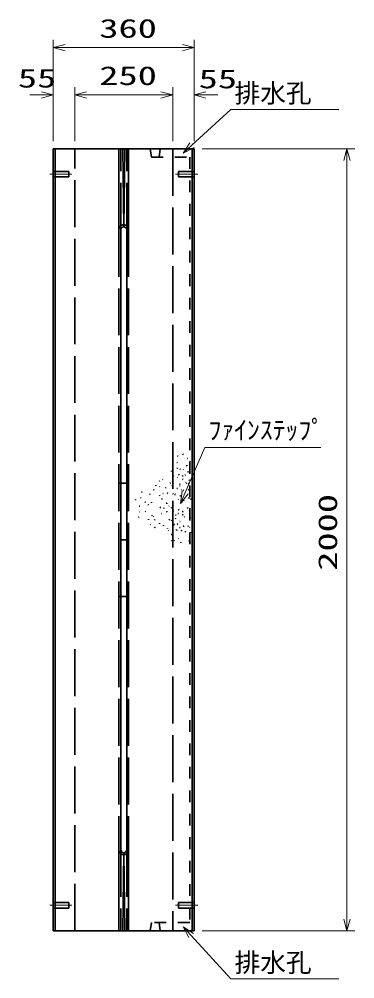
# Model space of a CAD drawing. Units: millimetres on the paper. Extents: x 0 to 841, y 0 to 594.
# Drawn here: x 273.7 to 316.5, y 288.4 to 411.1 of the extents above; entities that cross this region are included whole.
import ezdxf
from ezdxf.enums import TextEntityAlignment as Align

# ---------------------------------------------------------------- set-up
doc = ezdxf.new("R2010")
doc.units = ezdxf.units.MM
for name, pattern in [('DASHED', [7.5, 6, -1.5]), ('USER1', [18.5, 12, -1.5, 3.5, -1.5]), ('USER2', [3, 1.5, -1.5])]:
    doc.linetypes.add(name, pattern=pattern)
for name, color, linetype, lineweight in [('D-BMK（構造物基準線）', 2, 'USER1', 18), ('D-STR-DIM（寸法）', 7, 'Continuous', 13), ('D-STR-HTXT（WS-旗）', 7, 'Continuous', 13), ('D-STR-HTXT（旗上げ）', 7, 'Continuous', 13), ('D-STR（構造物WS）', 1, 'Continuous', 35), ('D-STR（構造物）', 1, 'Continuous', 35)]:
    doc.layers.add(name, color=color, linetype=linetype, lineweight=lineweight)
doc.styles.add('ＭＳ ゴシック', font='')
doc.styles.get('ＭＳ ゴシック').set_extended_font_data('MS Gothic')

# ---------------------------------------------------------------- blocks, each defined once
blk = doc.blocks.new('_Open30')
at = {"color": 7, "linetype": 'Continuous', "lineweight": 13}
for p, q in [((-1, 0.2679), (0, 0)), ((0, 0), (-1, -0.2679)), ((0, 0), (-1, 0))]:
    blk.add_line(p, q, dxfattribs=at)

msp = doc.modelspace()

# ---------------------------------------------------------------- linework, layer by layer
at = {"layer": 'D-BMK（構造物基準線）'}
for p, q in [((277.558, 391.309), (280.407, 391.309)), ((296.482, 391.309), (293.632, 391.309)), ((277.558, 297.809), (280.407, 297.809)), ((296.482, 297.809), (293.632, 297.809))]:
    msp.add_line(p, q, dxfattribs=at)
at = {"layer": 'D-STR-DIM（寸法）'}
for p, q in [((278.02, 402.455), (278.02, 408.506)), ((279.52, 407.506), (294.52, 407.506)), ((296.02, 402.486), (296.02, 408.506)), ((276.52, 401.455), (275.02, 401.455)), ((278.02, 395.559), (278.02, 402.455)), ((280.77, 395.61), (280.77, 402.455)), ((280.77, 395.559), (280.77, 402.455)), ((282.27, 401.455), (283.77, 401.455)), ((282.27, 401.455), (291.77, 401.455)), ((291.77, 401.455), (290.27, 401.455)), ((293.27, 395.559), (293.27, 402.455)), ((293.27, 395.595), (293.27, 402.455)), ((296.02, 395.528), (296.02, 402.455)), ((297.52, 401.455), (299.02, 401.455)), ((297.02, 394.559), (316.524, 394.559)), ((315.524, 296.059), (315.524, 393.059)), ((297.02, 294.559), (316.524, 294.559))]:
    msp.add_line(p, q, dxfattribs=at)
at = {"layer": 'D-STR-HTXT（WS-旗）'}
for points in [[(314.474, 399.605), (300.686, 399.605), (295.728, 395.016)], [(314.474, 288.41), (300.686, 288.41), (295.638, 293.943)]]:
    msp.add_lwpolyline(points, dxfattribs=at)
at = {"layer": 'D-STR-HTXT（旗上げ）'}
msp.add_lwpolyline([(312.192, 356.347), (297.363, 356.347), (294.863, 350.596)], dxfattribs=at)
msp.add_lwpolyline([(312.192, 356.347), (297.363, 356.347), (294.863, 350.596)], dxfattribs=at)
at = {"layer": 'D-STR（構造物WS）', "linetype": 'USER2'}
for p, q in [((290.547, 393.509), (290.409, 394.559)), ((291.68, 394.559), (291.552, 393.509)), ((290.547, 393.509), (295.445, 393.509)), ((295.445, 393.509), (295.445, 295.609)), ((290.547, 295.609), (290.409, 294.559)), ((295.445, 295.609), (290.547, 295.609)), ((291.68, 294.559), (291.552, 295.609))]:
    msp.add_line(p, q, dxfattribs=at)
at = {"layer": 'D-STR（構造物）'}
for p, q in [((278.02, 294.559), (278.02, 394.559)), ((278.02, 394.559), (296.02, 394.559)), ((278.27, 394.559), (278.27, 294.559)), ((286.395, 384.21), (286.395, 394.559)), ((286.395, 384.21), (286.395, 394.559)), ((286.895, 394.559), (287.02, 384.585)), ((287.145, 394.559), (287.02, 384.585)), ((287.645, 384.21), (287.645, 394.559)), ((295.77, 394.559), (295.77, 294.559)), ((296.02, 394.559), (296.02, 294.559)), ((286.645, 384.21), (286.645, 304.907)), ((287.395, 384.21), (287.395, 304.907)), ((293.902, 355.29), (293.975, 355.271)), ((293.902, 355.29), (293.975, 355.271)), ((294.528, 355.466), (294.585, 355.514)), ((294.528, 355.466), (294.585, 355.514)), ((294.585, 355.514), (294.633, 355.456)), ((294.585, 355.514), (294.633, 355.456)), ((295.103, 354.959), (295.178, 354.959)), ((295.103, 354.959), (295.178, 354.959)), ((293.788, 354.436), (293.841, 354.383)), ((293.788, 354.436), (293.841, 354.383)), ((293.881, 353.713), (293.816, 353.676)), ((293.881, 353.713), (293.816, 353.676)), ((293.841, 354.383), (293.894, 354.436)), ((293.841, 354.383), (293.894, 354.436)), ((294.268, 353.563), (294.194, 353.576)), ((294.268, 353.563), (294.194, 353.576)), ((294.607, 353.492), (294.633, 353.563)), ((294.607, 353.492), (294.633, 353.563)), ((295.087, 354.027), (295.014, 354.008)), ((295.087, 354.027), (295.014, 354.008)), ((295.067, 354.1), (295.087, 354.027)), ((295.067, 354.1), (295.087, 354.027)), ((295.451, 354.575), (295.504, 354.628)), ((295.451, 354.575), (295.504, 354.628)), ((295.504, 354.628), (295.557, 354.575)), ((295.504, 354.628), (295.557, 354.575)), ((292.004, 352.222), (291.967, 352.287)), ((292.004, 352.222), (291.967, 352.287)), ((293.134, 353.299), (293.127, 353.374)), ((293.134, 353.299), (293.127, 353.374)), ((293.422, 352.702), (293.352, 352.727)), ((293.422, 352.702), (293.352, 352.727)), ((293.835, 352.586), (293.866, 352.518)), ((293.835, 352.586), (293.866, 352.518)), ((294.051, 352.89), (293.99, 352.847)), ((294.051, 352.89), (293.99, 352.847)), ((294.051, 352.89), (294.094, 352.829)), ((294.051, 352.89), (294.094, 352.829)), ((294.485, 352.714), (294.547, 352.757)), ((294.485, 352.714), (294.547, 352.757)), ((294.594, 352.286), (294.519, 352.293)), ((294.594, 352.286), (294.519, 352.293)), ((294.547, 352.757), (294.59, 352.695)), ((294.547, 352.757), (294.59, 352.695)), ((294.816, 352.816), (294.884, 352.848)), ((294.816, 352.816), (294.884, 352.848)), ((295.204, 353.19), (295.217, 353.264)), ((295.204, 353.19), (295.217, 353.264)), ((295.217, 353.264), (295.291, 353.251)), ((295.217, 353.264), (295.291, 353.251)), ((295.399, 353.39), (295.46, 353.433)), ((295.399, 353.39), (295.46, 353.433)), ((295.46, 353.433), (295.503, 353.371)), ((295.46, 353.433), (295.503, 353.371)), ((287.645, 351.818), (286.395, 351.818)), ((287.645, 351.818), (286.395, 351.818)), ((291.116, 351.462), (291.136, 351.535)), ((291.116, 351.462), (291.136, 351.535)), ((291.589, 352.045), (291.536, 352.098)), ((291.589, 352.045), (291.536, 352.098)), ((291.564, 351.338), (291.629, 351.375)), ((291.564, 351.338), (291.629, 351.375)), ((291.589, 352.045), (291.642, 352.098)), ((291.589, 352.045), (291.642, 352.098)), ((292.38, 351.225), (292.355, 351.154)), ((292.38, 351.225), (292.355, 351.154)), ((292.97, 351.842), (292.912, 351.794)), ((292.97, 351.842), (292.912, 351.794)), ((293.155, 351.507), (293.216, 351.464)), ((293.155, 351.507), (293.216, 351.464)), ((293.216, 351.464), (293.173, 351.402)), ((293.216, 351.464), (293.173, 351.402)), ((293.797, 351.106), (293.872, 351.099)), ((293.797, 351.106), (293.872, 351.099)), ((294.162, 351.477), (294.237, 351.477)), ((294.162, 351.477), (294.237, 351.477)), ((294.181, 351.647), (294.168, 351.721)), ((294.181, 351.647), (294.168, 351.721)), ((294.938, 351.87), (294.889, 351.928)), ((294.938, 351.87), (294.889, 351.928)), ((295.049, 351.812), (294.987, 351.769)), ((295.049, 351.812), (294.987, 351.769)), ((295.092, 351.751), (295.049, 351.812)), ((295.092, 351.751), (295.049, 351.812)), ((295.34, 351.76), (295.266, 351.773)), ((295.34, 351.76), (295.266, 351.773)), ((295.327, 351.686), (295.34, 351.76)), ((295.327, 351.686), (295.34, 351.76)), ((295.331, 352.138), (295.369, 352.203)), ((295.331, 352.138), (295.369, 352.203)), ((295.369, 352.203), (295.434, 352.166)), ((295.369, 352.203), (295.434, 352.166)), ((289.206, 349.942), (289.149, 349.893)), ((289.206, 349.942), (289.149, 349.893)), ((289.254, 349.884), (289.206, 349.942)), ((289.254, 349.884), (289.206, 349.942)), ((289.363, 350.631), (289.289, 350.637)), ((289.363, 350.631), (289.289, 350.637)), ((290.328, 350.34), (290.335, 350.415)), ((290.328, 350.34), (290.335, 350.415)), ((290.807, 350.955), (290.882, 350.962)), ((290.807, 350.955), (290.882, 350.962)), ((291.582, 350.248), (291.614, 350.18)), ((291.582, 350.248), (291.614, 350.18)), ((291.857, 349.751), (291.915, 349.799)), ((291.857, 349.751), (291.915, 349.799)), ((291.915, 349.799), (291.963, 349.742)), ((291.915, 349.799), (291.963, 349.742)), ((292.072, 350.488), (291.997, 350.495)), ((292.072, 350.488), (291.997, 350.495)), ((292.631, 350.51), (292.563, 350.479)), ((292.631, 350.51), (292.563, 350.479)), ((292.631, 350.51), (292.6, 350.578)), ((292.631, 350.51), (292.6, 350.578)), ((293.319, 350.405), (293.271, 350.462)), ((293.319, 350.405), (293.271, 350.462)), ((293.571, 350.366), (293.506, 350.328)), ((293.571, 350.366), (293.506, 350.328)), ((293.534, 350.431), (293.571, 350.366)), ((293.534, 350.431), (293.571, 350.366)), ((294.175, 350.139), (294.248, 350.159)), ((294.175, 350.139), (294.248, 350.159)), ((294.248, 350.159), (294.228, 350.231)), ((294.248, 350.159), (294.228, 350.231)), ((294.406, 350.955), (294.333, 350.936)), ((294.406, 350.955), (294.333, 350.936)), ((294.568, 350.918), (294.63, 350.875)), ((294.568, 350.918), (294.63, 350.875)), ((294.63, 350.875), (294.587, 350.814)), ((294.63, 350.875), (294.587, 350.814)), ((295.249, 350.963), (295.323, 350.976)), ((295.249, 350.963), (295.323, 350.976)), ((295.379, 349.908), (295.305, 349.895)), ((295.379, 349.908), (295.305, 349.895)), ((295.323, 350.976), (295.336, 350.902)), ((295.323, 350.976), (295.336, 350.902)), ((295.392, 349.834), (295.379, 349.908)), ((295.392, 349.834), (295.379, 349.908)), ((288.523, 349.718), (288.504, 349.646)), ((288.523, 349.718), (288.504, 349.646)), ((288.976, 348.842), (289.051, 348.842)), ((288.976, 348.842), (289.051, 348.842)), ((289.799, 349.387), (289.724, 349.387)), ((289.799, 349.387), (289.724, 349.387)), ((290.178, 349.003), (290.125, 349.056)), ((290.178, 349.003), (290.125, 349.056)), ((290.547, 349.304), (290.578, 349.372)), ((290.547, 349.304), (290.578, 349.372)), ((291.684, 348.699), (291.684, 348.624)), ((291.759, 348.699), (291.684, 348.699)), ((291.684, 348.699), (291.684, 348.624)), ((291.759, 348.699), (291.684, 348.699)), ((292.152, 348.572), (292.133, 348.645)), ((292.152, 348.572), (292.133, 348.645)), ((292.433, 349.245), (292.508, 349.245)), ((292.433, 349.245), (292.508, 349.245)), ((292.508, 349.245), (292.508, 349.17)), ((292.508, 349.245), (292.508, 349.17)), ((292.833, 348.913), (292.78, 348.86)), ((292.833, 348.913), (292.78, 348.86)), ((293.112, 348.678), (293.055, 348.629)), ((293.112, 348.678), (293.055, 348.629)), ((293.112, 348.678), (293.161, 348.62)), ((293.112, 348.678), (293.161, 348.62)), ((294.012, 349.758), (293.974, 349.694)), ((294.012, 349.758), (293.974, 349.694)), ((294.435, 349.402), (294.422, 349.328)), ((294.435, 349.402), (294.422, 349.328)), ((294.689, 349.592), (294.628, 349.549)), ((294.689, 349.592), (294.628, 349.549)), ((294.689, 349.592), (294.732, 349.531)), ((294.689, 349.592), (294.732, 349.531)), ((295.13, 348.605), (295.191, 348.648)), ((295.13, 348.605), (295.191, 348.648)), ((295.191, 348.648), (295.234, 348.586)), ((295.191, 348.648), (295.234, 348.586)), ((295.483, 348.595), (295.47, 348.522)), ((295.483, 348.595), (295.47, 348.522)), ((295.621, 349.737), (295.56, 349.78)), ((295.621, 349.737), (295.56, 349.78)), ((295.578, 349.676), (295.621, 349.737)), ((295.578, 349.676), (295.621, 349.737)), ((288.94, 347.486), (288.921, 347.414)), ((288.94, 347.486), (288.921, 347.414)), ((289.08, 348.124), (289.022, 348.076)), ((289.08, 348.124), (289.022, 348.076)), ((289.744, 348.136), (289.809, 348.173)), ((289.744, 348.136), (289.809, 348.173)), ((289.809, 348.173), (289.772, 348.238)), ((289.809, 348.173), (289.772, 348.238)), ((290.639, 347.641), (290.62, 347.713)), ((290.639, 347.641), (290.62, 347.713)), ((290.823, 347.553), (290.758, 347.515)), ((290.823, 347.553), (290.758, 347.515)), ((290.823, 347.553), (290.861, 347.488)), ((290.823, 347.553), (290.861, 347.488)), ((291.82, 347.929), (291.891, 347.903)), ((291.82, 347.929), (291.891, 347.903)), ((292.535, 348.18), (292.467, 348.148)), ((292.535, 348.18), (292.467, 348.148)), ((292.567, 348.112), (292.535, 348.18)), ((292.567, 348.112), (292.535, 348.18)), ((293.297, 348.342), (293.359, 348.299)), ((293.297, 348.342), (293.359, 348.299)), ((293.359, 348.299), (293.316, 348.237)), ((293.359, 348.299), (293.316, 348.237)), ((293.692, 347.712), (293.617, 347.712)), ((293.692, 347.712), (293.617, 347.712)), ((293.618, 347.336), (293.638, 347.263)), ((293.618, 347.336), (293.638, 347.263)), ((294.015, 347.935), (293.94, 347.941)), ((294.015, 347.935), (293.94, 347.941)), ((294.002, 348.349), (294.06, 348.397)), ((294.002, 348.349), (294.06, 348.397)), ((294.06, 348.397), (294.011, 348.455)), ((294.06, 348.397), (294.011, 348.455)), ((294.548, 347.791), (294.476, 347.771)), ((294.548, 347.791), (294.476, 347.771)), ((294.569, 348.164), (294.496, 348.184)), ((294.569, 348.164), (294.496, 348.184)), ((294.568, 347.718), (294.548, 347.791)), ((294.568, 347.718), (294.548, 347.791)), ((294.549, 348.092), (294.569, 348.164)), ((294.549, 348.092), (294.569, 348.164)), ((294.735, 347.433), (294.792, 347.481)), ((294.735, 347.433), (294.792, 347.481)), ((294.792, 347.481), (294.744, 347.539)), ((294.792, 347.481), (294.744, 347.539)), ((295.488, 347.399), (295.482, 347.324)), ((295.488, 347.399), (295.482, 347.324)), ((290.185, 347.176), (290.159, 347.106)), ((290.185, 347.176), (290.159, 347.106)), ((290.404, 346.53), (290.436, 346.462)), ((290.404, 346.53), (290.436, 346.462)), ((290.927, 346.106), (290.985, 346.154)), ((290.927, 346.106), (290.985, 346.154)), ((290.947, 347.084), (291, 347.137)), ((290.947, 347.084), (291, 347.137)), ((290.985, 346.154), (291.033, 346.096)), ((290.985, 346.154), (291.033, 346.096)), ((291.564, 346.592), (291.583, 346.665)), ((291.564, 346.592), (291.583, 346.665)), ((292.084, 346.43), (292.09, 346.355)), ((292.084, 346.43), (292.09, 346.355)), ((292.865, 347.163), (292.797, 347.131)), ((292.865, 347.163), (292.797, 347.131)), ((292.897, 347.095), (292.865, 347.163)), ((292.897, 347.095), (292.865, 347.163)), ((293.143, 347.06), (293.118, 346.99)), ((293.143, 347.06), (293.118, 346.99)), ((293.485, 346.511), (293.413, 346.53)), ((293.485, 346.511), (293.413, 346.53)), ((293.466, 346.438), (293.485, 346.511)), ((293.466, 346.438), (293.485, 346.511)), ((293.638, 347.263), (293.565, 347.244)), ((293.638, 347.263), (293.565, 347.244)), ((293.906, 346.562), (293.853, 346.616)), ((293.906, 346.562), (293.853, 346.616)), ((293.853, 346.509), (293.906, 346.562)), ((293.853, 346.509), (293.906, 346.562)), ((294.222, 346.109), (294.154, 346.141)), ((294.222, 346.109), (294.154, 346.141)), ((294.163, 346.888), (294.238, 346.888)), ((294.163, 346.888), (294.238, 346.888)), ((294.675, 346.28), (294.602, 346.299)), ((294.675, 346.28), (294.602, 346.299)), ((294.675, 346.28), (294.656, 346.208)), ((294.675, 346.28), (294.656, 346.208)), ((295.259, 346.278), (295.266, 346.353)), ((295.259, 346.278), (295.266, 346.353)), ((295.455, 346.125), (295.407, 346.183)), ((295.455, 346.125), (295.407, 346.183)), ((292.609, 346.058), (292.609, 345.983)), ((292.609, 346.058), (292.609, 345.983)), ((292.725, 345.765), (292.672, 345.712)), ((292.725, 345.765), (292.672, 345.712)), ((293.154, 345.235), (293.079, 345.235)), ((293.154, 345.235), (293.079, 345.235)), ((293.154, 345.31), (293.154, 345.235)), ((293.154, 345.31), (293.154, 345.235)), ((293.709, 345.828), (293.651, 345.779)), ((293.709, 345.828), (293.651, 345.779)), ((293.709, 345.828), (293.661, 345.885)), ((293.709, 345.828), (293.661, 345.885)), ((293.799, 345.753), (293.799, 345.828)), ((293.799, 345.753), (293.799, 345.828)), ((294.33, 345.752), (294.405, 345.745)), ((294.33, 345.752), (294.405, 345.745)), ((294.405, 345.745), (294.398, 345.67)), ((294.405, 345.745), (294.398, 345.67)), ((294.898, 345.597), (294.841, 345.549)), ((294.898, 345.597), (294.841, 345.549)), ((294.85, 345.655), (294.898, 345.597)), ((294.85, 345.655), (294.898, 345.597)), ((295.588, 345.44), (295.594, 345.515)), ((295.588, 345.44), (295.594, 345.515)), ((286.645, 344.559), (287.395, 344.559)), ((286.645, 344.559), (287.395, 344.559)), ((293.139, 344.455), (293.107, 344.388)), ((293.139, 344.455), (293.107, 344.388)), ((293.504, 344.472), (293.451, 344.525)), ((293.504, 344.472), (293.451, 344.525)), ((293.451, 344.419), (293.504, 344.472)), ((293.451, 344.419), (293.504, 344.472)), ((293.959, 344.731), (294.012, 344.678)), ((293.959, 344.731), (294.012, 344.678)), ((294.261, 344.257), (294.329, 344.225)), ((294.261, 344.257), (294.329, 344.225)), ((294.329, 344.225), (294.297, 344.157)), ((294.329, 344.225), (294.297, 344.157)), ((295.365, 344.394), (295.372, 344.469)), ((295.365, 344.394), (295.372, 344.469)), ((295.504, 344.193), (295.562, 344.241)), ((295.504, 344.193), (295.562, 344.241)), ((295.562, 344.241), (295.513, 344.298)), ((295.562, 344.241), (295.513, 344.298)), ((286.395, 337.3), (287.645, 337.3)), ((286.395, 337.3), (287.645, 337.3)), ((286.395, 304.907), (286.395, 294.559)), ((286.895, 294.559), (287.02, 304.532)), ((286.895, 294.559), (287.02, 304.532)), ((287.145, 294.559), (287.02, 304.532)), ((287.145, 294.559), (287.02, 304.532)), ((287.645, 304.907), (287.645, 294.559)), ((296.02, 294.559), (278.02, 294.559))]:
    msp.add_line(p, q, dxfattribs=at)
at = {"layer": 'D-STR（構造物）', "linetype": 'DASHED'}
for p, q in [((280.77, 294.559), (280.77, 394.559)), ((286.645, 384.21), (286.645, 394.559)), ((287.395, 384.21), (287.395, 394.559)), ((293.27, 394.559), (293.27, 294.559)), ((278.02, 391.659), (280.02, 391.659)), ((280.02, 390.959), (280.02, 391.659)), ((294.02, 390.959), (294.02, 391.659)), ((296.02, 391.659), (294.02, 391.659)), ((278.02, 390.959), (280.02, 390.959)), ((296.02, 390.959), (294.02, 390.959)), ((286.395, 384.21), (286.395, 304.907)), ((287.645, 384.21), (287.645, 304.907)), ((286.645, 304.907), (286.645, 294.559)), ((287.395, 304.907), (287.395, 294.559)), ((278.02, 298.159), (280.02, 298.159)), ((278.02, 297.459), (280.02, 297.459)), ((280.02, 298.159), (280.02, 297.459)), ((296.02, 298.159), (294.02, 298.159)), ((294.02, 298.159), (294.02, 297.459)), ((296.02, 297.459), (294.02, 297.459))]:
    msp.add_line(p, q, dxfattribs=at)
for centre, start, end in [((287.02, 384.21), 0, 180), ((287.02, 304.907), 180, 0)]:
    msp.add_arc(centre, 0.625, start, end, dxfattribs=at)
at = {"layer": 'D-STR（構造物）'}
for centre, start, end in [((287.02, 384.21), 0, 180), ((287.02, 304.907), 180, 0)]:
    msp.add_arc(centre, 0.375, start, end, dxfattribs=at)

# ---------------------------------------------------------------- block references
at = {"layer": 'D-STR-DIM（寸法）', "xscale": 1.5, "yscale": 1.5}
for p, rotation in [((278.02, 407.506), 180), ((280.77, 401.455), 180), ((280.77, 401.455), 180), ((296.02, 401.455), 180), ((315.524, 394.559), 90), ((315.524, 294.559), 270)]:
    msp.add_blockref('_Open30', p, dxfattribs=dict(at, rotation=rotation))
for p in [(296.02, 407.506), (278.02, 401.455), (293.27, 401.455), (293.27, 401.455)]:
    msp.add_blockref('_Open30', p, dxfattribs=at)
at = {"layer": 'D-STR-HTXT（WS-旗）', "xscale": 1.5, "yscale": 1.5}
for p, rotation in [((294.627, 393.997), 222.78711), ((294.627, 295.051), 132.37661)]:
    msp.add_blockref('_Open30', p, dxfattribs=dict(at, rotation=rotation))
at = {"layer": 'D-STR-HTXT（旗上げ）', "xscale": 1.5, "yscale": 1.5, "rotation": 246.50838}
msp.add_blockref('_Open30', (294.265, 349.22), dxfattribs=at)
msp.add_blockref('_Open30', (294.265, 349.22), dxfattribs=at)

# ---------------------------------------------------------------- texts
at = {"layer": 'D-STR-DIM（寸法）', "style": 'ＭＳ ゴシック', "width": 1.5}
for s, p in [('360', (283.895, 408.043)), ('250', (283.895, 401.993)), ('55', (273.501, 401.674)), ('55', (296.585, 401.579))]:
    msp.add_text(s, height=2.405, dxfattribs=at).set_placement(p, align=Align.BOTTOM_LEFT)
msp.add_text('2000', height=2.405, rotation=90, dxfattribs=at).set_placement((314.986, 340.6), align=Align.BOTTOM_LEFT)
at = {"layer": 'D-STR-HTXT（WS-旗）', "style": 'ＭＳ ゴシック'}
for p in [(301.166, 399.757), (301.166, 288.562)]:
    msp.add_text('排水孔', height=2.405, dxfattribs=at).set_placement(p, align=Align.BOTTOM_LEFT)
at = {"layer": 'D-STR-HTXT（旗上げ）', "style": 'ＭＳ ゴシック'}
msp.add_text('ﾌｧｲﾝｽﾃｯﾌﾟ', height=2.405, dxfattribs=at).set_placement((297.842, 356.672), align=Align.BOTTOM_LEFT)
msp.add_text('ﾌｧｲﾝｽﾃｯﾌﾟ', height=2.405, dxfattribs=at).set_placement((297.842, 356.672), align=Align.BOTTOM_LEFT)

doc.saveas('drawing.dxf')
